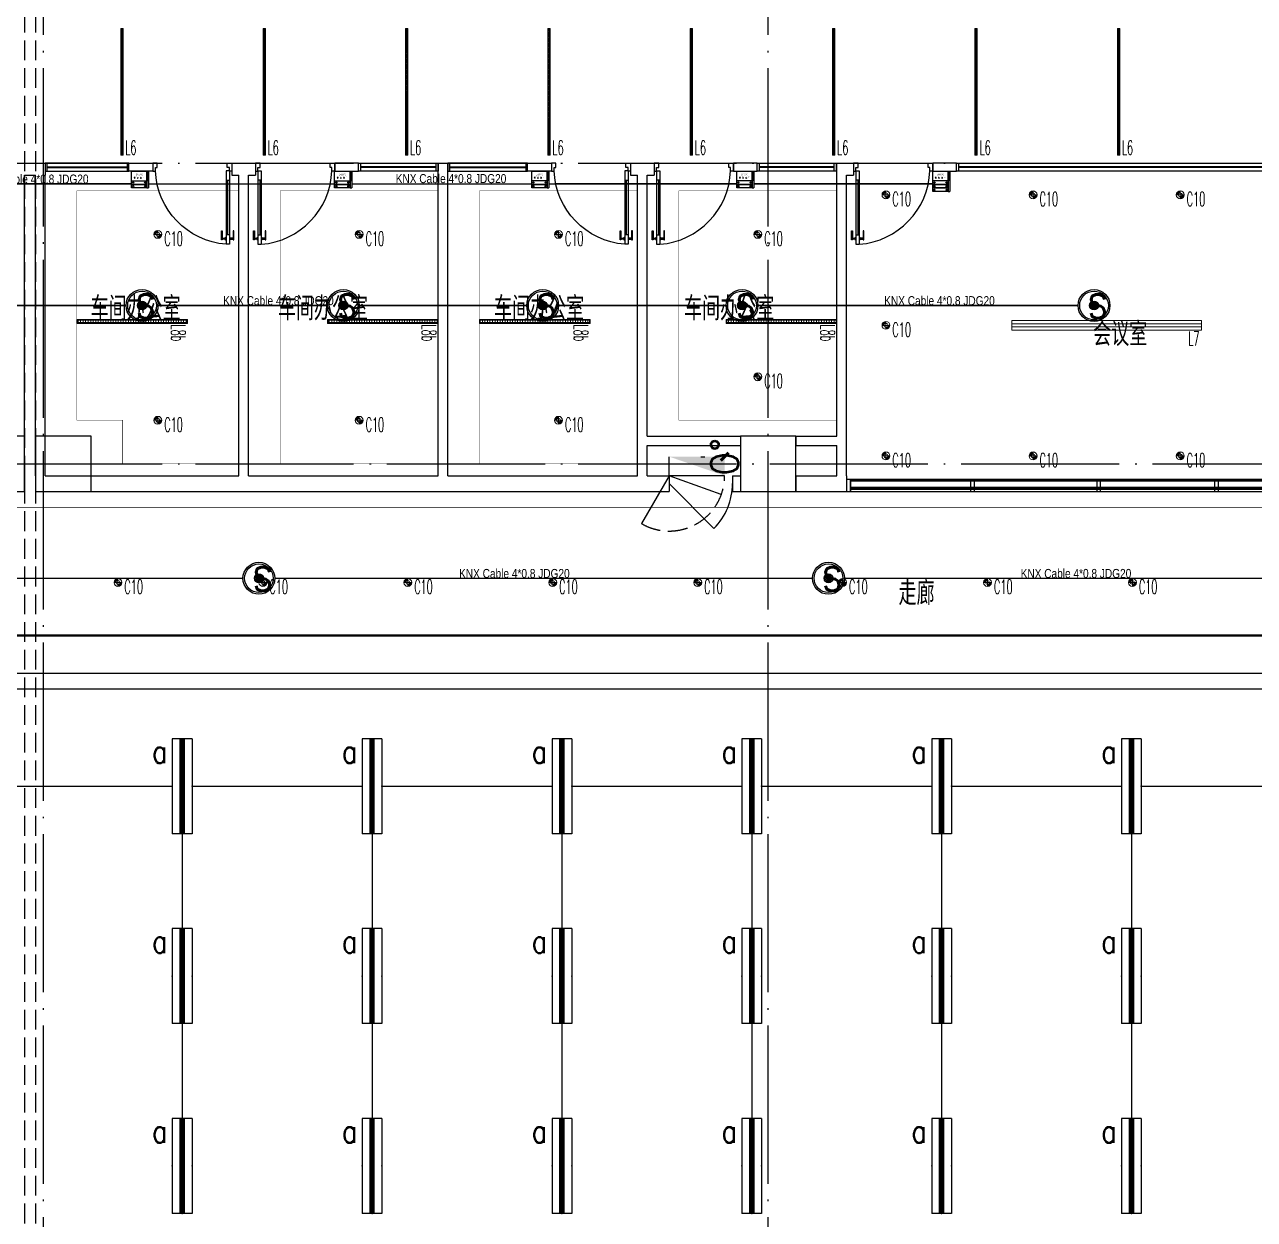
# Model space of a CAD drawing. Extents: x -621157 to 1764546, y -106808 to 741893.
# Drawn here: x 409024 to 424572, y 220450 to 235551 of the extents above; entities that cross this region are included whole.
import ezdxf
from ezdxf.enums import TextEntityAlignment as Align

# ---------------------------------------------------------------- set-up
doc = ezdxf.new("R2010")
doc.units = 0
doc.header["$LTSCALE"] = 1000
doc.header["$MEASUREMENT"] = 0
for name, pattern in [('DOT', [6.35, 0, -6.35]), ('XREF-A-101-平面图_t3$0$DASH', [0.35, 0.25, -0.1]), ('XREF-A-101-平面图_t3$0$DOTE', [2.42, 2, -0.2, 0.02, -0.2])]:
    doc.linetypes.add(name, pattern=pattern)
for name, color, linetype in [('0-底图', 7, 'Continuous'), ('abb-light', 7, 'Continuous'), ('EQUIP-照明', 3, 'Continuous'), ('KNX line', 3, 'Continuous'), ('L_ELEM', 40, 'Continuous'), ('push-button(abb)', 1, 'Continuous'), ('SIG_TEXT', 2, 'Continuous'), ('WIRE-控制', 6, 'Continuous'), ('WIRE-照明', 4, 'Continuous'), ('XREF-A-101-平面图_t3$0$A-COLUMN', 8, 'Continuous'), ('XREF-A-101-平面图_t3$0$A-DOTE', 8, 'Continuous'), ('XREF-A-101-平面图_t3$0$A-GROUND', 8, 'Continuous'), ('XREF-A-101-平面图_t3$0$A-ROOM-CH', 8, 'Continuous'), ('XREF-A-101-平面图_t3$0$A-WALL', 8, 'Continuous'), ('XREF-A-101-平面图_t3$0$A-WINDOW', 8, 'Continuous'), ('XREF-A-101-平面图_t3$0$DOOR-INF', 8, 'Continuous'), ('XREF-A-101-平面图_t3$0$GLASS WALL-INF', 8, 'Continuous'), ('XREF-A-101-平面图_t3$0$I-WALL-GYPSUM', 8, 'Continuous'), ('XREF-A-101-平面图_t3$0$I-玻璃隔断', 8, 'Continuous'), ('XREF-A-101-平面图_t3$0$P-EQUIPMENT', 8, 'Continuous'), ('XREF-A-101-平面图_t3$0$PARTITION-INF', 8, 'Continuous'), ('XREF-A-101-平面图_t3$0$水-尺寸', 8, 'Continuous'), ('控制系统', 6, 'Continuous')]:
    doc.layers.add(name, color=color, linetype=linetype)
doc.layers.add('CEILING-INF', color=4, linetype='Continuous', lineweight=0)
doc.layers.add('LIGHT-INF', color=6, linetype='Continuous', lineweight=0)
doc.styles.add('_TEL_DIM', font='SIMPLEX', dxfattribs={"width": 0.8, "height": 3.5, "bigfont": 'HZTXT'})
doc.styles.add('arch_dim', font='arial.ttf', dxfattribs={"width": 0.8})
doc.styles.add('DIM_FONT', font='ROMANS', dxfattribs={"width": 0.8, "bigfont": 'HZDXC'})
doc.styles.add('INF DIM', font='SIMPLEX.SHX', dxfattribs={"width": 0.7, "bigfont": 'hztxt.shx'})
doc.styles.add('SC-25', font='simfang.ttf', dxfattribs={"height": 90})
doc.styles.get("Standard").update_dxf_attribs({"font": 'romans.shx', "bigfont": 'HZDXC.SHX'})
doc.styles.add('XREF-A-101-平面图_t3$0$-HZDXCROMANS', font='ROMANS.shx', dxfattribs={"bigfont": 'HZDXC.shx'})
doc.linetypes.add('Ground', pattern='A,0.75,-0.125,[135,sr.shx,S=0.1,R=0,X=-0.15,Y=0],0.125,-0.125', length=1.125)
doc.linetypes.add('LED', pattern='A,6,-3.5,["LED",Standard,S=2.54,R=0,X=-2.54,Y=-1.27],-4.8', length=14.3)
doc.dimstyles.get("Standard").update_dxf_attribs({"dimscale": 100, "dimtxt": 3.5, "dimasz": 1, "dimexe": 2.5, "dimexo": 3, "dimgap": 1.5, "dimtad": 1, "dimdec": 0, "dimzin": 0, "dimdsep": 46, "dimtxsty": 'Standard', "dimblk": 'ARCHTICK', "dimcen": 0.09, "dimadec": 0, "dimazin": 0, "dimtfac": 1, "dimtdec": 0, "dimtix": 1, "dimtmove": 2, "dimatfit": 3, "dimfxl": 0, "dimtolj": 1, "dimtzin": 0, "dimarcsym": 0})

# ---------------------------------------------------------------- blocks, each defined once
blk = doc.blocks.new('XREF-A-101-平面图_t3$0$柱网3F')
at = {"layer": 'XREF-A-101-平面图_t3$0$A-COLUMN'}
for points in [[(37400, -10350), (38100, -10350), (38100, -9650), (37400, -9650)], [(38240, -10350), (38940, -10350), (38940, -9650), (38240, -9650)], [(47150, -10350), (47850, -10350), (47850, -9650), (47150, -9650)]]:
    blk.add_lwpolyline(points, close=True, dxfattribs=at)
blk = doc.blocks.new('XREF-A-101-平面图_t3$0$ROOM')
at = {"layer": 'XREF-A-101-平面图_t3$0$A-ROOM-CH', "style": 'XREF-A-101-平面图_t3$0$-HZDXCROMANS', "width": 0.6}
for tag, p in [('中文房间名称', (0, -1000)), ('英文房间名称', (0, -1500))]:
    blk.add_attdef(tag, text='', height=300, dxfattribs=at).set_placement(p, align=Align.CENTER)
blk = doc.blocks.new('_ArchTick')
at = {"color": 0, "linetype": 'ByBlock', "const_width": 0.4}
blk.add_lwpolyline([(-0.5, -0.5), (0.5, 0.5)], dxfattribs=at)
blk = doc.blocks.new('*D25423')
at = {"layer": 'Defpoints', "color": 0}
blk.add_point((0, 0), dxfattribs=at)
blk.add_point((0, 0), dxfattribs=at)
blk.add_point((0, 0), dxfattribs=at)
blk.add_point((0, 0), dxfattribs=at)
at = {"layer": 'XREF-A-101-平面图_t3$0$水-尺寸', "color": 0, "linetype": 'ByBlock', "lineweight": -2}
blk.add_line((0, 300), (0, 250), dxfattribs=at)
blk.add_line((0, 300), (0, 250), dxfattribs=at)
blk.add_arc((0, 0), 0, 180, 180, dxfattribs=at)
at = {"layer": 'XREF-A-101-平面图_t3$0$水-尺寸', "color": 0, "linetype": 'ByBlock', "lineweight": -2, "xscale": 100, "yscale": 100, "zscale": 100}
for rotation in [90, 90.00000000000001]:
    blk.add_blockref('_ArchTick', (0, 0), dxfattribs=dict(at, rotation=rotation))
at = {"layer": 'XREF-A-101-平面图_t3$0$水-尺寸', "color": 0, "insert": (0, 0), "char_height": 350, "attachment_point": 5}
blk.add_mtext('\\A1;0%%d', dxfattribs=at)
blk = doc.blocks.new('XREF-A-101-平面图_t3$0$轴网(3)')
at = {"layer": 'XREF-A-101-平面图_t3$0$A-DOTE', "linetype": 'XREF-A-101-平面图_t3$0$DOTE'}
for p, q in [((38340, -3300), (38340, 43300)), ((47500, -3300), (47500, 43300)), ((-3300, 33800), (69800, 33800)), ((-3300, 30000), (69800, 30000))]:
    blk.add_line(p, q, dxfattribs=at)
blk = doc.blocks.new('*U25329')
at = {"color": 1}
for p, q in [((1428, 13673), (1428, 7514)), ((1433, 13673), (1433, 7514)), ((1438, 13673), (1438, 7514)), ((1443, 13673), (1443, 7514)), ((1448, 13673), (1448, 7514)), ((1453, 13673), (1453, 7514)), ((1429, 7513), (1428, 7514)), ((1429, 7513), (1432, 7513)), ((1433, 7514), (1432, 7513)), ((1433, 7514), (1438, 7514)), ((1439, 7513), (1438, 7514)), ((1439, 7513), (1442, 7513)), ((1443, 7514), (1442, 7513)), ((1443, 7514), (1448, 7514)), ((1449, 7513), (1448, 7514)), ((1449, 7513), (1452, 7513)), ((1453, 7514), (1452, 7513))]:
    blk.add_line(p, q, dxfattribs=at)
blk = doc.blocks.new('*U25330')
at = {"color": 1}
for p, q in [((3016, 1134), (3015, 1133)), ((3015, 1133), (3015, 1129)), ((3016, 1128), (3015, 1129)), ((9175, 1134), (3016, 1134)), ((9175, 1128), (3016, 1128))]:
    blk.add_line(p, q, dxfattribs=at)
blk = doc.blocks.new('XREF-A-101-平面图_t3$0$A$C4A4B287C')
at = {"layer": 'XREF-A-101-平面图_t3$0$GLASS WALL-INF', "elevation": -1}
blk.add_lwpolyline([(100, 300), (100, 0), (0, 0), (0, 300)], close=True, dxfattribs=at)
blk = doc.blocks.new('*U25337')
at = {"layer": 'XREF-A-101-平面图_t3$0$PARTITION-INF', "color": 8}
for p, q in [((-21681, 43130), (-20722, 43130)), ((-20722, 43030), (-21681, 43030))]:
    blk.add_line(p, q, dxfattribs=at)
at = {"layer": 'XREF-A-101-平面图_t3$0$PARTITION-INF', "color": 5}
for p, q in [((-20722, 43085), (-21681, 43085)), ((-20722, 43075), (-21681, 43075))]:
    blk.add_line(p, q, dxfattribs=at)
for points in [[(-21706, 43130), (-21681, 43130), (-21681, 43030), (-21706, 43030)], [(-20722, 43130), (-20697, 43130), (-20697, 43030), (-20722, 43030)]]:
    blk.add_lwpolyline(points, close=True, dxfattribs=at)
blk = doc.blocks.new('XREF-A-101-平面图_t3$0$EW23')
at = {"color": 5}
for p, q in [((7205, 24900, 0), (7205, 23970, 0)), ((7205, 24900, 0), (7245, 24900, 0)), ((7245, 24900, 0), (7245, 23970, 0)), ((7245, 24780, 0), (7205, 24780, 0)), ((7205, 24090, 0), (7246, 24090, 0)), ((7205, 23970, 0), (7245, 23970, 0))]:
    blk.add_line(p, q, dxfattribs=at)
at = {"color": 5, "elevation": 0}
for points in [[(7215, 24995), (7175, 24995), (7175, 24895), (7205, 24895), (7205, 24940), (7233, 24940), (7233, 24985), (7233, 24995), (7215, 24995)], [(8135, 24995), (8175, 24995), (8175, 24895), (8140, 24895), (8140, 24940), (8117, 24940), (8117, 24985), (8117, 24995), (8135, 24995)]]:
    blk.add_lwpolyline(points, close=True, dxfattribs=at)
at = {"color": 8, "elevation": 0}
for points in [[(7228, 24780), (7228, 24090)], [(7160, 24035), (7160, 24026), (7150, 24026), (7150, 24140), (7160, 24140), (7160, 24045)], [(7296, 24035), (7296, 24026), (7306, 24026), (7306, 24140), (7296, 24140), (7296, 24045)]]:
    blk.add_lwpolyline(points, dxfattribs=at)
for points in [[(7200, 24035), (7154, 24035), (7154, 24045), (7200, 24045)], [(7205, 24021), (7200, 24021), (7200, 24059), (7205, 24059)], [(7246, 24021), (7256, 24021), (7256, 24059), (7246, 24059)], [(7256, 24035), (7302, 24035), (7302, 24045), (7256, 24045)]]:
    blk.add_lwpolyline(points, close=True, dxfattribs=at)
at = {"color": 8}
blk.add_arc((7172, 24936, 0), 969, 274.4003, 357.8611, dxfattribs=at)
blk = doc.blocks.new('*U25338')
at = {"layer": 'XREF-A-101-平面图_t3$0$PARTITION-INF', "color": 8}
for p, q in [((-22841, 43130), (-18022, 43130)), ((-18022, 43030), (-22841, 43030))]:
    blk.add_line(p, q, dxfattribs=at)
at = {"layer": 'XREF-A-101-平面图_t3$0$PARTITION-INF', "color": 5}
for p, q in [((-18022, 43085), (-22841, 43085)), ((-18022, 43075), (-22841, 43075))]:
    blk.add_line(p, q, dxfattribs=at)
for points in [[(-22866, 43130), (-22841, 43130), (-22841, 43030), (-22866, 43030)], [(-18022, 43130), (-17997, 43130), (-17997, 43030), (-18022, 43030)]]:
    blk.add_lwpolyline(points, close=True, dxfattribs=at)
blk = doc.blocks.new('*U25339')
at = {"layer": 'XREF-A-101-平面图_t3$0$PARTITION-INF', "color": 8}
for p, q in [((-21702, 43130), (-20742, 43130)), ((-20742, 43030), (-21702, 43030))]:
    blk.add_line(p, q, dxfattribs=at)
at = {"layer": 'XREF-A-101-平面图_t3$0$PARTITION-INF', "color": 5}
for p, q in [((-20742, 43085), (-21702, 43085)), ((-20742, 43075), (-21702, 43075))]:
    blk.add_line(p, q, dxfattribs=at)
for points in [[(-21727, 43130), (-21702, 43130), (-21702, 43030), (-21727, 43030)], [(-20742, 43130), (-20717, 43130), (-20717, 43030), (-20742, 43030)]]:
    blk.add_lwpolyline(points, close=True, dxfattribs=at)
blk = doc.blocks.new('*U25340')
at = {"layer": 'XREF-A-101-平面图_t3$0$PARTITION-INF', "color": 8}
for p, q in [((-21691, 43130), (-20742, 43130)), ((-20742, 43030), (-21691, 43030))]:
    blk.add_line(p, q, dxfattribs=at)
at = {"layer": 'XREF-A-101-平面图_t3$0$PARTITION-INF', "color": 5}
for p, q in [((-20742, 43085), (-21691, 43085)), ((-20742, 43075), (-21691, 43075))]:
    blk.add_line(p, q, dxfattribs=at)
for points in [[(-21716, 43130), (-21691, 43130), (-21691, 43030), (-21716, 43030)], [(-20742, 43130), (-20717, 43130), (-20717, 43030), (-20742, 43030)]]:
    blk.add_lwpolyline(points, close=True, dxfattribs=at)
blk = doc.blocks.new('*U25341')
at = {"layer": 'XREF-A-101-平面图_t3$0$PARTITION-INF', "color": 8}
for p, q in [((-21712, 43130), (-20702, 43130)), ((-20702, 43030), (-21712, 43030))]:
    blk.add_line(p, q, dxfattribs=at)
at = {"layer": 'XREF-A-101-平面图_t3$0$PARTITION-INF', "color": 5}
for p, q in [((-20702, 43085), (-21712, 43085)), ((-20702, 43075), (-21712, 43075))]:
    blk.add_line(p, q, dxfattribs=at)
for points in [[(-21737, 43130), (-21712, 43130), (-21712, 43030), (-21737, 43030)], [(-20702, 43130), (-20677, 43130), (-20677, 43030), (-20702, 43030)]]:
    blk.add_lwpolyline(points, close=True, dxfattribs=at)
blk = doc.blocks.new('XREF-A-101-平面图_t3$0$G$C5C507F0A')
at = {"layer": 'XREF-A-101-平面图_t3$0$I-玻璃隔断'}
for points, elevation in [([(48440, -10250), (48440, -10100), (48390, -10100), (48390, -10250)], 0), ([(50010, -10250), (50010, -10100), (49960, -10100), (49960, -10250)], 0), ([(51604, -10250), (51604, -10100), (51554, -10100), (51554, -10250)], -1), ([(53094, -10250), (53094, -10100), (53044, -10100), (53044, -10250)], -1)]:
    blk.add_lwpolyline(points, close=True, dxfattribs=dict(at, elevation=elevation))
blk.add_lwpolyline([(54600, -10250), (54600, -10100), (48440, -10100), (48440, -10250)], close=True, dxfattribs=at)
at = {"layer": 'XREF-A-101-平面图_t3$0$DOOR-INF', "rotation": 89.99999999968206}
for p in [(39620, -6200, 1), (44660, -6200, 1)]:
    blk.add_blockref('XREF-A-101-平面图_t3$0$A$C4A4B287C', p, dxfattribs=at)
at = {"layer": 'XREF-A-101-平面图_t3$0$DOOR-INF', "xscale": -1}
for p in [(47795, -31095, 0), (52835, -31095, 1)]:
    blk.add_blockref('XREF-A-101-平面图_t3$0$EW23', p, dxfattribs=at)
at = {"layer": 'XREF-A-101-平面图_t3$0$DOOR-INF'}
for p in [(33745, -31095, 0), (38785, -31095, 1), (41305, -31095, 0)]:
    blk.add_blockref('XREF-A-101-平面图_t3$0$EW23', p, dxfattribs=at)
at = {"layer": 'XREF-A-101-平面图_t3$0$DOOR-INF', "xscale": -1, "rotation": 270.000000000318}
for p in [(41921, -6200, 0), (46961, -6200, 1), (49481, -6200, 0)]:
    blk.add_blockref('XREF-A-101-平面图_t3$0$A$C4A4B287C', p, dxfattribs=at)
at = {"layer": 'XREF-A-101-平面图_t3$0$I-玻璃隔断', "color": 1}
blk.add_blockref('*U25330', (45425, -11249), dxfattribs=at)
at = {"layer": 'XREF-A-101-平面图_t3$0$I-玻璃隔断', "color": 1, "xscale": -1, "rotation": 270}
blk.add_blockref('*U25329', (40927, -11652), dxfattribs=at)
at = {"layer": 'XREF-A-101-平面图_t3$0$PARTITION-INF', "xscale": -1}
for name, p in [('*U25341', (17583, -49231, 0)), ('*U25339', (22633, -49231, 0))]:
    blk.add_blockref(name, p, dxfattribs=at)
at = {"layer": 'XREF-A-101-平面图_t3$0$PARTITION-INF'}
for name, p in [('*U25337', (63927, -49231, 0)), ('*U25340', (68977, -49231)), ('*U25338', (72647, -49231, -1))]:
    blk.add_blockref(name, p, dxfattribs=at)
blk = doc.blocks.new('XREF-A-101-平面图_t3$0$DOOR2DLIB$SYSLIB$00000101')
at = {"color": 0}
blk.add_line((0.5, 0), (-0.207, 0.707), dxfattribs=at)
blk.add_arc((0.5, 0), 1, 135, 180, dxfattribs=at)
blk = doc.blocks.new('$equip_U$00000103(3T96GD2-PC)')
for p, q in [((-1.2, 0.25), (1.2, 0.25)), ((-1.2, 0.25), (-1.2, -0.25)), ((1.2, 0.25), (1.2, -0.25)), ((-1.2, -0.25), (1.2, -0.25))]:
    blk.add_line(p, q)
at = {"const_width": 0.14}
blk.add_lwpolyline([(-1.2, 0), (1.2, 0)], dxfattribs=at)
for p in [(-1.2, 0), (0, 0.25), (1.2, 0), (0, -0.25)]:
    blk.add_point(p)
at = {"color": 7, "style": '_TEL_DIM', "flags": 1}
for tag in ['A', 'REMARK']:
    blk.add_attdef(tag, text='', height=0.00002, dxfattribs=at).set_placement((0, 0), align=Align.MIDDLE_CENTER)
blk = doc.blocks.new('$equip_U$00000113(3T96GD2-PC)')
blk.add_blockref('$equip_U$00000103(3T96GD2-PC)', (0, 0))
at = {"color": 7, "style": '_TEL_DIM', "flags": 1}
for tag in ['A', 'REMARK']:
    blk.add_attdef(tag, text='', height=0.00002, dxfattribs=at).set_placement((0, 0), align=Align.MIDDLE_CENTER)
blk = doc.blocks.new('$equip_U$00000128(7WHLKQ2-PC)')
blk.add_blockref('$equip_U$00000113(3T96GD2-PC)', (0, 0))
at = {"color": 7, "style": '_TEL_DIM', "flags": 1}
blk.add_attdef('A', text='', height=0.00002, dxfattribs=at).set_placement((0, 0), align=Align.MIDDLE_CENTER)
blk = doc.blocks.new('A$C43fcb5d1')
at = {"linetype": 'DOT'}
blk.add_wipeout([(-15, 0), (15, 0), (15, -1600), (-15, -1600)], dxfattribs=at).dxf.layer = 'CEILING-INF'
at = {"layer": 'LIGHT-INF'}
h = blk.add_hatch(dxfattribs=at)
h.set_pattern_fill('ANSI37', color=256, scale=5)
h.set_pattern_definition([(45, (-3e-11, -800), (-11.22532, 11.22532), []), (135, (-3e-11, -800), (-11.22532, -11.22532), [])])
h.paths.add_polyline_path([(-10, -5), (10, -5), (10, -1595), (-10, -1595)])
for points in [[(-15, 0), (15, 0), (15, -1600), (-15, -1600)], [(-10, -5), (10, -5), (10, -1595), (-10, -1595)]]:
    blk.add_lwpolyline(points, close=True, dxfattribs=at)
at = {"layer": 'LIGHT-INF', "style": 'INF DIM', "width": 0.5}
blk.add_text('L6', height=180, dxfattribs=at).set_placement((42, -1594))
blk = doc.blocks.new('A$C704e2804')
for points in [[(-1200, 60), (1200, 60), (1200, -60), (-1200, -60)], [(1200, 60), (1200, 20), (-1200, 20), (-1200, 60)], [(1200, 20), (1200, -20), (-1200, -20), (-1200, 20)], [(1200, -20), (1200, -60), (-1200, -60), (-1200, -20)]]:
    blk.add_lwpolyline(points, close=True)
at = {"style": 'INF DIM', "width": 0.5}
blk.add_text('L7', height=180, dxfattribs=at).set_placement((1031, -256))
blk = doc.blocks.new('*U23677')
h = blk.add_hatch(color=8)
h.dxf.hatch_style = 1
h.paths.add_polyline_path([(-50, 0), (-24, 0, -0.414214), (0, 24), (0, 50, 0.414214)])
h.paths.add_polyline_path([(0, -24), (0, -50, 0.414214), (50, 0), (24, 0, -0.414214)])
at = {"color": 8}
for points in [[(50, 0), (-50, 0)], [(0, 50), (0, -50)]]:
    blk.add_lwpolyline(points, dxfattribs=at)
blk.add_circle((0, 0), 50)
blk.add_circle((0, 0), 24.5, dxfattribs=at)
at = {"style": 'INF DIM', "width": 0.5}
blk.add_text('C10', height=180, dxfattribs=at).set_placement((81, -144))
blk = doc.blocks.new('A$C5f11c1a4')
at = {"layer": 'LIGHT-INF'}
h = blk.add_hatch(dxfattribs=at)
h.set_pattern_fill('ANSI31', color=8, scale=10, angle=225)
h.set_pattern_definition([(270, (-138050, 248590), (31.75, -1e-14), [])])
h.paths.add_polyline_path([(690, 15), (690, -15), (-690, -15), (-690, 15)])
for points in [[(700, 25), (700, -25), (-700, -25), (-700, 25)], [(690, 15), (690, -15), (-690, -15), (-690, 15)]]:
    blk.add_lwpolyline(points, close=True, dxfattribs=at)
at = {"layer": 'LIGHT-INF', "style": 'INF DIM', "width": 0.5}
blk.add_text('L8b', height=180, rotation=270, dxfattribs=at).set_placement((493, -37, 0))
blk = doc.blocks.new('*U24686')
h = blk.add_hatch(color=8)
h.dxf.hatch_style = 1
h.paths.add_polyline_path([(-50, 0), (-24, 0, -0.414214), (0, 24), (0, 50, 0.414214)])
h.paths.add_polyline_path([(0, -24), (0, -50, 0.414214), (50, 0), (24, 0, -0.414214)])
at = {"color": 8}
for points in [[(50, 0), (-50, 0)], [(0, 50), (0, -50)]]:
    blk.add_lwpolyline(points, dxfattribs=at)
blk.add_circle((0, 0), 50)
blk.add_circle((0, 0), 24.5, dxfattribs=at)
at = {"style": 'INF DIM', "width": 0.5}
blk.add_text('C10', height=180, dxfattribs=at).set_placement((81, -144))
blk = doc.blocks.new('G$CB0A4FAF5')
at = {"layer": 'LIGHT-INF', "color": 6, "linetype": 'LED', "ltscale": 0.05, "const_width": 5}
for points, elevation in [([(38760, -6550), (40810, -6550), (40810, -10000), (39340, -10000), (39340, -9450), (38760, -9450)], 0), ([(41330, -6550), (43330, -6550), (43330, -10000), (41330, -10000)], 1), ([(43850, -6550), (45850, -6550), (45850, -10000), (43850, -10000)], 1), ([(46370, -6550), (48370, -6550), (48370, -9450), (46370, -9450)], 1)]:
    blk.add_lwpolyline(points, close=True, dxfattribs=dict(at, elevation=elevation))
at = {"layer": 'CEILING-INF', "color": 8}
for name, p in [('A$C43fcb5d1', (39330, -4500)), ('A$C43fcb5d1', (41130, -4500)), ('A$C43fcb5d1', (42930, -4500)), ('A$C43fcb5d1', (44730, -4500)), ('A$C43fcb5d1', (46530, -4500)), ('A$C43fcb5d1', (48330, -4500)), ('A$C43fcb5d1', (50130, -4500)), ('A$C43fcb5d1', (51930, -4500)), ('A$C5f11c1a4', (39460, -8200)), ('A$C5f11c1a4', (42630, -8200, 0)), ('A$C5f11c1a4', (44550, -8200)), ('A$C5f11c1a4', (47670, -8200))]:
    blk.add_blockref(name, p, dxfattribs=at)
at = {"layer": 'LIGHT-INF', "color": 6}
for name, p in [('*U23677', (48990, -6600)), ('*U23677', (50850, -6600)), ('*U23677', (52710, -6600)), ('*U23677', (39785, -7100, 0)), ('*U23677', (42330, -7100, 1)), ('*U23677', (44850, -7100, 1)), ('*U23677', (47370, -7100, 1)), ('*U23677', (48990, -8250)), ('A$C704e2804', (51780, -8250)), ('*U23677', (47370, -8900, 1)), ('*U23677', (39785, -9450, 0)), ('*U23677', (42330, -9450, 1)), ('*U23677', (44850, -9450, 1)), ('*U23677', (48990, -9900)), ('*U23677', (50850, -9900)), ('*U23677', (52710, -9900)), ('*U24686', (39281, -11500)), ('*U24686', (41113, -11500)), ('*U24686', (42945, -11500)), ('*U24686', (44777, -11500)), ('*U24686', (46610, -11500)), ('*U24686', (48442, -11500)), ('*U24686', (50274, -11500)), ('*U24686', (52106, -11500))]:
    blk.add_blockref(name, p, dxfattribs=at)
at = {"layer": 'LIGHT-INF', "color": 6, "linetype": 'LED', "ltscale": 0.05, "const_width": 5}
blk.add_lwpolyline([(5600, -10200), (9150, -10200), (9150, -10550), (57750, -10550), (57750, -10200), (62600, -10200), (62600, -4500)], dxfattribs=at)
blk = doc.blocks.new('804')
at = {"layer": '控制系统'}
for p, q in [((27.2, 0), (-27.2, 0)), ((25.1, 10.4), (-25.1, -10.4)), ((-25.1, 10.4), (25.1, -10.4)), ((-19.2, 19.2), (19.2, -19.2)), ((19.2, 19.2), (-19.2, -19.2)), ((-10.4, 25.1), (10.4, -25.1)), ((10.4, 25.1), (-10.4, -25.1)), ((0, 27.2), (0, -27.2))]:
    blk.add_line(p, q, dxfattribs=at)
for radius in [112.4, 100.9, 31, 27.2]:
    blk.add_circle((0, 0), radius, dxfattribs=at)
at = {"color": 7, "style": '_TEL_DIM', "width": 0.8}
blk.add_text('s', height=250, dxfattribs=at).set_placement((-46.3, -88.8))
blk = doc.blocks.new('A$C5C940A98')
at = {"layer": 'abb-light'}
h = blk.add_hatch(dxfattribs=at)
h.set_pattern_fill('AR-SAND', color=0, style=0)
h.set_pattern_definition([(37.5, (-341033.5876, -432534.711), (-0.062993358, 1.926823769), [0, -1.52, 0, -1.7, 0, -1.625]), (7.5, (-341033.5876, -432534.711), (1.769776705, 2.822146065), [0, -0.82, 0, -1.37, 0, -0.525]), (327.5, (-341034.8176, -432534.711), (3.114141862, 0.0056590535), [0, -0.5, 0, -1.8, 0, -2.35]), (317.5, (-341034.8176, -432534.711), (3.006126605, 0.877675565), [0, -0.25, 0, -1.18, 0, -1.35])])
h.paths.add_polyline_path([(0.4, 2), (0.4, 2.4), (0.8, 2.4), (0.8, 2), (1.2, 2), (1.2, 1), (1, 1), (1, 0), (0.7, 0), (0.7, 1), (0.5, 1), (0.5, 0), (0.2, 0), (0.2, 1), (0, 1), (0, 2)])
at = {"layer": 'abb-light', "color": 0}
for p, q in [((0.4, 2), (0, 2)), ((0, 2), (0, 1)), ((0, 1), (0.2, 1)), ((0.2, 1), (0.2, 0)), ((0.2, 0), (0.5, 0)), ((0.4, 2), (0.4, 2.4)), ((0.4, 2.4), (0.8, 2.4)), ((0.5, 1), (0.5, 0)), ((0.5, 1), (0.7, 1)), ((0.7, 1), (0.7, 0)), ((0.7, 0), (1, 0)), ((0.8, 2.4), (0.8, 2)), ((0.8, 2), (1.2, 2)), ((1.2, 1), (1, 1)), ((1, 1), (1, 0)), ((1.2, 2), (1.2, 1))]:
    blk.add_line(p, q, dxfattribs=at)
blk = doc.blocks.new('17')
at = {"layer": 'push-button(abb)'}
h = blk.add_hatch(dxfattribs=at)
h.set_pattern_fill('AR-SAND', color=0, scale=0.156714, style=0)
h.set_pattern_definition([(37.5, (-5343464.5088, -6777426.59262), (-0.009871945873, 0.3019604054384), [0, -0.238205394623, 0, -0.2664139281965, 0, -0.254660372541]), (7.5, (-5343464.5088, -6777426.59262), (0.277348920048, 0.442270011284), [0, -0.128505541836, 0, -0.214698283311, 0, -0.08227488959]), (327.5, (-5343464.70156, -6777426.59262), (0.488029862559, 0.000886853343), [0, -0.078357037705, 0, -0.2820853357375, 0, -0.368278077213]), (317.5, (-5343464.70156, -6777426.59262), (0.4711023514, 0.137544114668), [0, -0.0391785188524, 0, -0.1849226089835, 0, -0.211564001803])])
edge = h.paths.add_edge_path()
edge.add_line((952, 1036), (952, 1043))
edge = h.paths.add_edge_path()
edge.add_line((952, 1043), (958, 1043))
edge = h.paths.add_edge_path()
edge.add_line((958, 1043), (958, 1036))
edge = h.paths.add_edge_path()
edge.add_line((958, 1036), (964, 1036))
edge = h.paths.add_edge_path()
edge.add_line((964, 1036), (964, 1021))
edge = h.paths.add_edge_path()
edge.add_line((964, 1021), (961, 1021))
edge = h.paths.add_edge_path()
edge.add_line((961, 1021), (961, 1005))
edge = h.paths.add_edge_path()
edge.add_line((952, 1036), (946, 1036))
edge = h.paths.add_edge_path()
edge.add_line((946, 1036), (946, 1021))
edge = h.paths.add_edge_path()
edge.add_line((946, 1021), (949, 1021))
edge = h.paths.add_edge_path()
edge.add_line((949, 1021), (949, 1005))
edge = h.paths.add_edge_path()
edge.add_line((949, 1005), (953, 1005))
edge = h.paths.add_edge_path()
edge.add_line((957, 1005), (961, 1005))
edge = h.paths.add_edge_path()
edge.add_line((953, 1021), (953, 1005))
edge = h.paths.add_edge_path()
edge.add_line((957, 1021), (957, 1005))
edge = h.paths.add_edge_path()
edge.add_line((953, 1021), (957, 1021))
at = {"color": 0}
for p, q in [((1625, 1603), (1659, 1639)), ((1628, 1378), (1662, 1342)), ((1659, 1639), (1693, 1603)), ((1662, 1342), (1696, 1378))]:
    blk.add_line(p, q, dxfattribs=at)
blk.add_line((1581, 0), (1750, 0))
for points in [[(0, 0), (0, 1730), (1750, 1730), (1750, 0)], [(1581, 0), (1581, 1730), (1750, 1730), (1750, 0)], [(1693, 1603), (1625, 1603)], [(1628, 1378), (1696, 1378)]]:
    blk.add_lwpolyline(points, dxfattribs=at)
for points in [[(1581, 1730), (1750, 1730), (1750, 1482), (1581, 1482)], [(1581, 1482), (1750, 1482), (1750, 1237), (1581, 1237)], [(0, 748), (1581, 748), (1581, 366), (0, 366)], [(0, 366), (1581, 366), (1581, 0), (0, 0)], [(1581, 1237), (1750, 1237), (1750, 988), (1581, 988)], [(1581, 988), (1750, 988), (1750, 748), (1581, 748)], [(1631, 887), (1697, 887), (1697, 880), (1631, 880)], [(1631, 868), (1697, 868), (1697, 861), (1631, 861)], [(1631, 846), (1697, 846), (1697, 839), (1631, 839)]]:
    blk.add_lwpolyline(points, close=True, dxfattribs=at)
for centre in [(169, 557), (169, 175), (1412, 557), (1412, 175)]:
    blk.add_circle(centre, 68, dxfattribs=at)
for centre, radius, start, end in [((283, 1022), 39.8, 25.42439, 115.78757), ((302, 1075), 40, 205.55465, 295.39802), ((345, 1010), 39.6, 131.50296, 226.45611), ((292, 1011), 39.8, 311.77933, 46.03585), ((358, 1033), 39.8, 81.07263, 170.70804), ((325, 1079), 39.8, 261.07263, 350.71152), ((1626, 1111), 39.8, 25.42439, 115.78757), ((1645, 1164), 40, 205.55465, 295.39802), ((1688, 1098), 39.6, 131.50296, 226.45611), ((1634, 1099), 39.8, 311.77933, 46.03585), ((1668, 1167), 39.8, 261.07263, 350.71152), ((1701, 1122), 39.8, 81.07263, 170.70804)]:
    blk.add_arc(centre, radius, start, end, dxfattribs=at)
at = {"layer": 'push-button(abb)', "color": 0}
for p, q in [((610, 998), (653, 998)), ((954, 1062), (917, 1025)), ((917, 1025), (930, 1025)), ((917, 1025), (930, 1025)), ((930, 1025), (930, 999)), ((930, 999), (978, 999)), ((954, 1062), (958, 1058)), ((958, 1058), (958, 1062)), ((958, 1062), (969, 1062)), ((969, 1062), (969, 1047)), ((969, 1047), (991, 1025)), ((978, 1025), (991, 1025)), ((991, 1025), (978, 1025)), ((978, 1025), (978, 999))]:
    blk.add_line(p, q, dxfattribs=at)
at = {"layer": 'push-button(abb)', "color": 0, "start_tangent": (-0.629293, -0.926018), "end_tangent": (-0.9514338, -0.4057497)}
for points in [[(612, 1065), (605, 1050), (612, 1038), (625, 1017), (622, 1006), (615, 1002)], [(626, 1065), (619, 1050), (626, 1038), (639, 1017), (636, 1006), (629, 1002)], [(641, 1065), (634, 1050), (641, 1038), (654, 1017), (651, 1006), (644, 1002)]]:
    blk.add_spline(points, degree=3, dxfattribs=at)
at = {"layer": 'push-button(abb)', "color": 0, "xscale": 15.67140754127548, "yscale": 15.67140754127548, "zscale": 15.67140754127548}
blk.add_blockref('A$C5C940A98', (946, 1005), dxfattribs=at)
at = {"layer": 'push-button(abb)', "color": 0, "attachment_point": 5, "style": 'SC-25'}
for s, insert, char_height, width in [('{\\fArial|b0|i0|c0|p34;24.8\\fArial|b0|i0|c134|p34;%%D\\fArial|b0|i0|c0|p34;C}', (807, 1387), 169.77, 933.75), ('{\\fArial|b0|i0|c0|p34;FAN}', (338, 1130), 42.31, 465.44), ('{\\fArial|b0|i0|c0|p34;OP.STATE}', (618, 1130), 42.31, 465.44), ('{\\fArial|b0|i0|c0|p34;MODE}', (951, 1130), 42.31, 465.44), ('{\\fArial|b0|i0|c0|p34;PM2.5}', (1226, 1134), 42.31, 465.44), ('{\\fArial|b0|i0|c0|p34;24.8\\fArial|b0|i0|c134|p34;%%D\\fArial|b0|i0|c0|p34;C}', (1227, 1035), 34.48, 189.62)]:
    blk.add_mtext(s, dxfattribs=dict(at, insert=insert, char_height=char_height, width=width))
blk = doc.blocks.new('98')
at = {"layer": 'push-button(abb)'}
h = blk.add_hatch(dxfattribs=at)
h.set_pattern_fill('AR-SAND', color=0, scale=0.156714, style=0)
h.set_pattern_definition([(37.5, (-5343464.5088, -6777061.54604), (-0.009871945873, 0.3019604054384), [0, -0.238205394623, 0, -0.2664139281965, 0, -0.254660372541]), (7.5, (-5343464.5088, -6777061.54604), (0.277348920048, 0.442270011284), [0, -0.128505541836, 0, -0.214698283311, 0, -0.08227488959]), (327.5, (-5343464.70156, -6777061.54604), (0.488029862559, 0.000886853343), [0, -0.078357037705, 0, -0.2820853357375, 0, -0.368278077213]), (317.5, (-5343464.70156, -6777061.54604), (0.4711023514, 0.137544114668), [0, -0.0391785188524, 0, -0.1849226089835, 0, -0.211564001803])])
edge = h.paths.add_edge_path()
edge.add_line((952, 1401), (952, 1408))
edge = h.paths.add_edge_path()
edge.add_line((952, 1408), (958, 1408))
edge = h.paths.add_edge_path()
edge.add_line((958, 1408), (958, 1401))
edge = h.paths.add_edge_path()
edge.add_line((958, 1401), (964, 1401))
edge = h.paths.add_edge_path()
edge.add_line((964, 1401), (964, 1386))
edge = h.paths.add_edge_path()
edge.add_line((964, 1386), (961, 1386))
edge = h.paths.add_edge_path()
edge.add_line((961, 1386), (961, 1370))
edge = h.paths.add_edge_path()
edge.add_line((952, 1401), (946, 1401))
edge = h.paths.add_edge_path()
edge.add_line((946, 1401), (946, 1386))
edge = h.paths.add_edge_path()
edge.add_line((946, 1386), (949, 1386))
edge = h.paths.add_edge_path()
edge.add_line((949, 1386), (949, 1370))
edge = h.paths.add_edge_path()
edge.add_line((949, 1370), (953, 1370))
edge = h.paths.add_edge_path()
edge.add_line((957, 1370), (961, 1370))
edge = h.paths.add_edge_path()
edge.add_line((953, 1386), (953, 1370))
edge = h.paths.add_edge_path()
edge.add_line((957, 1386), (957, 1370))
edge = h.paths.add_edge_path()
edge.add_line((953, 1386), (957, 1386))
at = {"color": 0}
for p, q in [((1625, 1968), (1659, 2004)), ((1628, 1743), (1662, 1708)), ((1659, 2004), (1693, 1968)), ((1662, 1708), (1696, 1743))]:
    blk.add_line(p, q, dxfattribs=at)
blk.add_line((1581, 0), (1750, 0))
for points in [[(0, 0), (0, 2095), (1750, 2095), (1750, 0)], [(1581, 0), (1581, 2095), (1750, 2095), (1750, 0)], [(1693, 1968), (1625, 1968)], [(1628, 1743), (1696, 1743)]]:
    blk.add_lwpolyline(points, dxfattribs=at)
for points in [[(1581, 2095), (1750, 2095), (1750, 1847), (1581, 1847)], [(1581, 1847), (1750, 1847), (1750, 1602), (1581, 1602)], [(1581, 1602), (1750, 1602), (1750, 1353), (1581, 1353)], [(1581, 1353), (1750, 1353), (1750, 1113), (1581, 1113)], [(0, 1113), (1581, 1113), (1581, 731), (0, 731)], [(0, 731), (1581, 731), (1581, 365), (0, 365)], [(0, 365), (1581, 365), (1581, 0), (0, 0)], [(1631, 1252), (1697, 1252), (1697, 1245), (1631, 1245)], [(1631, 1233), (1697, 1233), (1697, 1226), (1631, 1226)], [(1631, 1211), (1697, 1211), (1697, 1204), (1631, 1204)]]:
    blk.add_lwpolyline(points, close=True, dxfattribs=at)
for centre in [(169, 922), (169, 540), (169, 174), (1412, 922), (1412, 540), (1412, 174)]:
    blk.add_circle(centre, 68, dxfattribs=at)
for centre, radius, start, end in [((283, 1387), 39.8, 25.42439, 115.78757), ((302, 1441), 40, 205.55465, 295.39802), ((345, 1375), 39.6, 131.50296, 226.45611), ((292, 1376), 39.8, 311.77933, 46.03585), ((358, 1398), 39.8, 81.07263, 170.70804), ((325, 1444), 39.8, 261.07263, 350.71152), ((1626, 1476), 39.8, 25.42439, 115.78757), ((1645, 1529), 40, 205.55465, 295.39802), ((1688, 1463), 39.6, 131.50296, 226.45611), ((1634, 1464), 39.8, 311.77933, 46.03585), ((1668, 1532), 39.8, 261.07263, 350.71152), ((1701, 1487), 39.8, 81.07263, 170.70804)]:
    blk.add_arc(centre, radius, start, end, dxfattribs=at)
at = {"layer": 'push-button(abb)', "color": 0}
for p, q in [((610, 1363), (653, 1363)), ((954, 1427), (917, 1390)), ((917, 1390), (930, 1390)), ((917, 1390), (930, 1390)), ((930, 1390), (930, 1364)), ((930, 1364), (978, 1364)), ((954, 1427), (958, 1423)), ((958, 1423), (958, 1427)), ((958, 1427), (969, 1427)), ((969, 1427), (969, 1412)), ((969, 1412), (991, 1390)), ((978, 1390), (991, 1390)), ((991, 1390), (978, 1390)), ((978, 1390), (978, 1364))]:
    blk.add_line(p, q, dxfattribs=at)
at = {"layer": 'push-button(abb)', "color": 0, "start_tangent": (-0.629293, -0.926018), "end_tangent": (-0.9514338, -0.4057497)}
for points in [[(612, 1430), (605, 1415), (612, 1404), (625, 1382), (622, 1371), (615, 1367)], [(626, 1430), (619, 1415), (626, 1404), (639, 1382), (636, 1371), (629, 1367)], [(641, 1430), (634, 1415), (641, 1404), (654, 1382), (651, 1371), (644, 1367)]]:
    blk.add_spline(points, degree=3, dxfattribs=at)
at = {"layer": 'push-button(abb)', "color": 0, "xscale": 15.67140754127548, "yscale": 15.67140754127548, "zscale": 15.67140754127548}
blk.add_blockref('A$C5C940A98', (946, 1370), dxfattribs=at)
at = {"layer": 'push-button(abb)', "color": 0, "attachment_point": 5, "style": 'SC-25'}
for s, insert, char_height, width in [('{\\fArial|b0|i0|c0|p34;FAN}', (338, 1495), 42.31, 465.44), ('{\\fArial|b0|i0|c0|p34;24.8\\fArial|b0|i0|c134|p34;%%D\\fArial|b0|i0|c0|p34;C}', (807, 1752), 169.77, 933.75), ('{\\fArial|b0|i0|c0|p34;OP.STATE}', (618, 1495), 42.31, 465.44), ('{\\fArial|b0|i0|c0|p34;MODE}', (951, 1495), 42.31, 465.44), ('{\\fArial|b0|i0|c0|p34;PM2.5}', (1226, 1499), 42.31, 465.44), ('{\\fArial|b0|i0|c0|p34;24.8\\fArial|b0|i0|c134|p34;%%D\\fArial|b0|i0|c0|p34;C}', (1227, 1400), 34.48, 189.62)]:
    blk.add_mtext(s, dxfattribs=dict(at, insert=insert, char_height=char_height, width=width))
blk = doc.blocks.new('G$CF7DB2EDD')
at = {"layer": 'KNX line', "ltscale": 73.427512, "const_width": 20}
for points, elevation in [([(36758, -6362), (39352, -6362)], 1), ([(39568, -6363), (41920, -6363)], 0), ([(42136, -6363), (44410, -6363)], 0), ([(44627, -6363), (47003, -6362)], 1), ([(36885, -7900), (39283, -7899)], 0), ([(39687, -7899), (41828, -7899)], 0), ([(42232, -7899), (44348, -7899)], 0), ([(44752, -7899), (46868, -7899)], 0), ([(47272, -7899), (51318, -7899)], 0)]:
    blk.add_lwpolyline(points, dxfattribs=dict(at, elevation=elevation))
for points in [[(47220, -6362), (49481, -6362)], [(36365, -11347), (40762, -11347)], [(41165, -11347), (47962, -11347)], [(48365, -11347), (55162, -11347)]]:
    blk.add_lwpolyline(points, dxfattribs=at)
for name, p, xscale, yscale, zscale in [('17', (39352, -6414, 0), 0.12355981350834, 0.12355981350834, 0.12355981350834), ('17', (41920, -6414, 0), 0.12355981350834, 0.12355981350834, 0.12355981350834), ('17', (44411, -6413, 1), 0.12355981350834, 0.12355981350834, 0.12355981350834), ('17', (47004, -6413), 0.12355981350834, 0.12355981350834, 0.12355981350834), ('98', (49481, -6459, -1), 0.1236929632869714, 0.1236929632869714, 0.1236929632869714)]:
    blk.add_blockref(name, p, dxfattribs=dict(xscale=xscale, yscale=yscale, zscale=zscale))
at = {"layer": 'L_ELEM', "xscale": 1.795252225519288, "yscale": 1.795252225519288, "zscale": 1.795252225519288}
for p in [(39485, -7899, 0), (42030, -7899, 0), (44550, -7899, 0), (47070, -7899, 0), (51520, -7899, 0), (40963, -11347), (48163, -11347)]:
    blk.add_blockref('804', p, dxfattribs=at)
at = {"layer": 'KNX line', "char_height": 114.29, "width": 1395.51, "attachment_point": 1, "style": 'arch_dim'}
for insert in [(37410, -6244), (42692, -6238, -1), (40510, -7781, 0), (48867, -7781, -1), (43493, -11229), (50593, -11229)]:
    blk.add_mtext('KNX Cable 4*0.8 JDG20', dxfattribs=dict(at, insert=insert))
blk = doc.blocks.new('XREF-A-101-平面图_t3$0$单出口消火栓新')
for p, q in [((-240, 700), (-846.2, 1050)), ((-479.4, 42.2), (-240, 700)), ((-240, 0), (-240, 700)), ((-240, 700), (0, 700))]:
    blk.add_line(p, q)
at = {"color": 0, "linetype": 'XREF-A-101-平面图_t3$0$DASH'}
blk.add_arc((-240, 700), 700, 150, 270, dxfattribs=at)
blk.add_solid([(-240, 0), (0, 0), (0, 700)])
at = {"layer": 'XREF-A-101-平面图_t3$0$水-尺寸', "linetype": 'ByBlock'}
dim = blk.add_angular_dim_3p(base=(0, 0), center=(0, 0), p1=(0, 0), p2=(0, 0), dimstyle='Standard', dxfattribs=at)
dim.commit()
dim.dimension.update_dxf_attribs({"geometry": '*D25423', "text_midpoint": (0, 0)})
blk = doc.blocks.new('XREF-A-101-平面图_t3$0$G$C156FCA62')
at = {"layer": 'XREF-A-101-平面图_t3$0$P-EQUIPMENT', "rotation": 90}
blk.add_blockref('XREF-A-101-平面图_t3$0$单出口消火栓新', (46950, 230090), dxfattribs=at)
blk = doc.blocks.new('XREF-A-101-平面图_t3$0$G$C646F86AA')
at = {"layer": 'XREF-A-101-平面图_t3$0$P-EQUIPMENT', "rotation": 90}
blk.add_blockref('XREF-A-101-平面图_t3$0$单出口消火栓新', (46950, 230090), dxfattribs=at)
blk = doc.blocks.new('XREF-A-101-平面图_t3')
at = {"layer": 'XREF-A-101-平面图_t3$0$A-GROUND', "linetype": 'XREF-A-101-平面图_t3$0$DASH'}
for points in [[(238100, 239200), (238100, 200400)], [(238240, 239200), (238240, 200400)]]:
    blk.add_lwpolyline(points, dxfattribs=at)
at = {"layer": 'XREF-A-101-平面图_t3$0$A-WALL'}
blk.add_line((255900, 227150), (221450, 227150), dxfattribs=at)
blk.add_blockref('XREF-A-101-平面图_t3$0$G$C156FCA62', (200000, 0))
at = {"layer": 'XREF-A-101-平面图_t3$0$A-COLUMN'}
blk.add_blockref('XREF-A-101-平面图_t3$0$柱网3F', (200000, 240000), dxfattribs=at)
at = {"layer": 'XREF-A-101-平面图_t3$0$A-DOTE'}
blk.add_blockref('XREF-A-101-平面图_t3$0$轴网(3)', (200000, 200000), dxfattribs=at)
at = {"layer": 'XREF-A-101-平面图_t3$0$A-ROOM-CH'}
ref = blk.add_blockref('XREF-A-101-平面图_t3$0$ROOM', (247007, 232813), dxfattribs=at)
ref.add_attrib('中文房间名称', '车间办公室', dxfattribs={"height": 300, "style": 'XREF-A-101-平面图_t3$0$-HZDXCROMANS', "width": 0.8}).set_placement((247007, 231813), align=Align.CENTER)
ref = blk.add_blockref('XREF-A-101-平面图_t3$0$ROOM', (251951, 232490), dxfattribs=at)
ref.add_attrib('中文房间名称', '会议室', dxfattribs={"height": 300, "style": 'XREF-A-101-平面图_t3$0$-HZDXCROMANS', "width": 0.8}).set_placement((251951, 231490), align=Align.CENTER)
ref = blk.add_blockref('XREF-A-101-平面图_t3$0$ROOM', (249377, 229214), dxfattribs=at)
ref.add_attrib('中文房间名称', '走廊', dxfattribs={"height": 300, "style": 'XREF-A-101-平面图_t3$0$-HZDXCROMANS', "width": 0.8}).set_placement((249377, 228214), align=Align.CENTER)
blk.add_blockref('XREF-A-101-平面图_t3$0$G$C5C507F0A', (200100, 239900))
at = {"layer": 'XREF-A-101-平面图_t3$0$A-WALL'}
blk.add_line((255900, 227350), (221450, 227350), dxfattribs=at)
at = {"layer": 'XREF-A-101-平面图_t3$0$I-WALL-GYPSUM'}
for p, q in [((238040, 233800), (238300, 233800)), ((238300, 233800), (238360, 233800)), ((238360, 233800), (238360, 233650)), ((240720, 233800), (240870, 233800)), ((240720, 233800), (240720, 233650)), ((240870, 233800), (241020, 233800)), ((241020, 233800), (241020, 233650)), ((243330, 229850), (243330, 233800)), ((243330, 233800), (243450, 233800)), ((243450, 229850), (243450, 233800)), ((245760, 233800), (245910, 233800)), ((245760, 233800), (245760, 233650)), ((245910, 233800), (246060, 233800)), ((246060, 233800), (246060, 233650)), ((248370, 233800), (248580, 233800)), ((248370, 230350), (248370, 233800)), ((248580, 233800), (248580, 233650)), ((238100, 229850), (238100, 233650)), ((238100, 233650), (238240, 233650)), ((238240, 229850), (238240, 233650)), ((238360, 229850), (238360, 233650)), ((240720, 233650), (240810, 233650)), ((240810, 229850), (240810, 233650)), ((240930, 229850), (240930, 233650)), ((240930, 233650), (241020, 233650)), ((245760, 233650), (245850, 233650)), ((245850, 230290), (245850, 233650)), ((245970, 233650), (246060, 233650)), ((245970, 230350), (245970, 233650)), ((248490, 233650), (248580, 233650)), ((248490, 230290), (248490, 233650)), ((245850, 229850), (245850, 230290)), ((245970, 230350), (247150, 230350)), ((247150, 230350), (247150, 230230)), ((247850, 230350), (248370, 230350)), ((247850, 230350), (247850, 230230)), ((248490, 229850), (248490, 230290)), ((245970, 230230), (247150, 230230)), ((245970, 229850), (245970, 230230)), ((247850, 230230), (248370, 230230)), ((248370, 229850), (248370, 230230)), ((238100, 229850), (238100, 229650)), ((238240, 229850), (238240, 229650)), ((238360, 229850), (240810, 229850)), ((240930, 229850), (243330, 229850)), ((243450, 229850), (245850, 229850)), ((245970, 229850), (246250, 229850)), ((247050, 229850), (247150, 229850)), ((247150, 229850), (247150, 229650)), ((247850, 229850), (248370, 229850)), ((247850, 229850), (247850, 229650)), ((248490, 229850), (248490, 229650)), ((238040, 229650), (238100, 229650)), ((238240, 229650), (238300, 229650)), ((238300, 229650), (240870, 229650)), ((240870, 229650), (243390, 229650)), ((243390, 229650), (245910, 229650)), ((245910, 229650), (246250, 229650)), ((247050, 229650), (247150, 229650)), ((247850, 229650), (248430, 229650)), ((248430, 229650), (248490, 229650))]:
    blk.add_line(p, q, dxfattribs=at)
for points in [[(246250, 229850), (246250, 229650)], [(247050, 229850), (247050, 229650)]]:
    blk.add_lwpolyline(points, dxfattribs=at)
blk.add_blockref('XREF-A-101-平面图_t3$0$G$C646F86AA', (200000, 0))
blk.add_blockref('XREF-A-101-平面图_t3$0$G$C646F86AA', (200000, 0))
at = {"layer": 'XREF-A-101-平面图_t3$0$A-ROOM-CH'}
ref = blk.add_blockref('XREF-A-101-平面图_t3$0$ROOM', (239504, 232813), dxfattribs=at)
ref.add_attrib('中文房间名称', '车间办公室', dxfattribs={"height": 300, "style": 'XREF-A-101-平面图_t3$0$-HZDXCROMANS', "width": 0.8}).set_placement((239504, 231813), align=Align.CENTER)
ref = blk.add_blockref('XREF-A-101-平面图_t3$0$ROOM', (241872, 232813), dxfattribs=at)
ref.add_attrib('中文房间名称', '车间办公室', dxfattribs={"height": 300, "style": 'XREF-A-101-平面图_t3$0$-HZDXCROMANS', "width": 0.8}).set_placement((241872, 231813), align=Align.CENTER)
ref = blk.add_blockref('XREF-A-101-平面图_t3$0$ROOM', (244604, 232813), dxfattribs=at)
ref.add_attrib('中文房间名称', '车间办公室', dxfattribs={"height": 300, "style": 'XREF-A-101-平面图_t3$0$-HZDXCROMANS', "width": 0.8}).set_placement((244604, 231813), align=Align.CENTER)
at = {"layer": 'XREF-A-101-平面图_t3$0$A-WINDOW', "xscale": -800, "yscale": -800, "zscale": -800}
blk.add_blockref('XREF-A-101-平面图_t3$0$DOOR2DLIB$SYSLIB$00000101', (246650, 229750), dxfattribs=at)

msp = doc.modelspace()

# ---------------------------------------------------------------- block references
at = {"layer": '0-底图'}
msp.add_blockref('XREF-A-101-平面图_t3', (170924, 0), dxfattribs=at)

# ---------------------------------------------------------------- next in the draw order: linework, layer by layer
at = {"layer": 'WIRE-控制', "linetype": 'Ground', "const_width": 30}
msp.add_lwpolyline([(376439, 234062), (374068, 234062, 0.414214), (374018, 234012), (374018, 227880, 0.414214), (374068, 227830), (432897, 227830)], format="xyb", dxfattribs=at)
at = {"layer": 'WIRE-控制', "linetype": 'Ground'}
for points in [[(408742, 225925), (410892, 225925)], [(411142, 225925), (413292, 225925)], [(413542, 225925), (415692, 225925)], [(415942, 225925), (418092, 225925)], [(418342, 225925), (420492, 225925)], [(420742, 225925), (422892, 225925)], [(423142, 225925), (425292, 225925)], [(411017, 225325), (411017, 224125)], [(413417, 225325), (413417, 224125)], [(415817, 225325), (415817, 224125)], [(418217, 225325), (418217, 224125)], [(420617, 225325), (420617, 224125)], [(423017, 225325), (423017, 224125)], [(411017, 222925), (411017, 221725)], [(413417, 222925), (413417, 221725)], [(415817, 222925), (415817, 221725)], [(418217, 222925), (418217, 221725)], [(420617, 222925), (420617, 221725)], [(423017, 222925), (423017, 221725)]]:
    msp.add_lwpolyline(points, dxfattribs=at)

# ---------------------------------------------------------------- next in the draw order: block references
at = {"layer": 'EQUIP-照明', "xscale": 500.0000000023283, "yscale": 500.0000000022701, "zscale": 500.0000000022737, "rotation": 270}
for p in [(411017, 225925), (413417, 225925), (415817, 225925), (418217, 225925), (420617, 225925), (423017, 225925), (411017, 223525), (413417, 223525), (415817, 223525), (418217, 223525), (420617, 223525), (423017, 223525), (411017, 221125), (413417, 221125), (415817, 221125), (418217, 221125), (420617, 221125), (423017, 221125)]:
    msp.add_blockref('$equip_U$00000128(7WHLKQ2-PC)', p, dxfattribs=at)

# ---------------------------------------------------------------- next in the draw order: texts
at = {"layer": 'SIG_TEXT', "style": 'DIM_FONT', "width": 0.8}
for p in [(410636, 226216, -672), (413036, 226216, -672), (415436, 226216, -672), (417836, 226216, -672), (420236, 226216, -672), (422636, 226216, -672), (410636, 223816, -672), (413036, 223816, -672), (415436, 223816, -672), (417836, 223816, -672), (420236, 223816, -672), (422636, 223816, -672), (410636, 221416, -672), (413036, 221416, -672), (415436, 221416, -672), (417836, 221416, -672), (420236, 221416, -672), (422636, 221416, -672)]:
    msp.add_text('a', height=300, dxfattribs=at).set_placement(p)

# ---------------------------------------------------------------- next in the draw order: block references
at = {"layer": 'WIRE-照明'}
msp.add_blockref('G$CB0A4FAF5', (370924, 240000), dxfattribs=at)

# ---------------------------------------------------------------- next in the draw order: block references
msp.add_blockref('G$CF7DB2EDD', (371024, 239900), dxfattribs=at)

doc.saveas('drawing.dxf')
